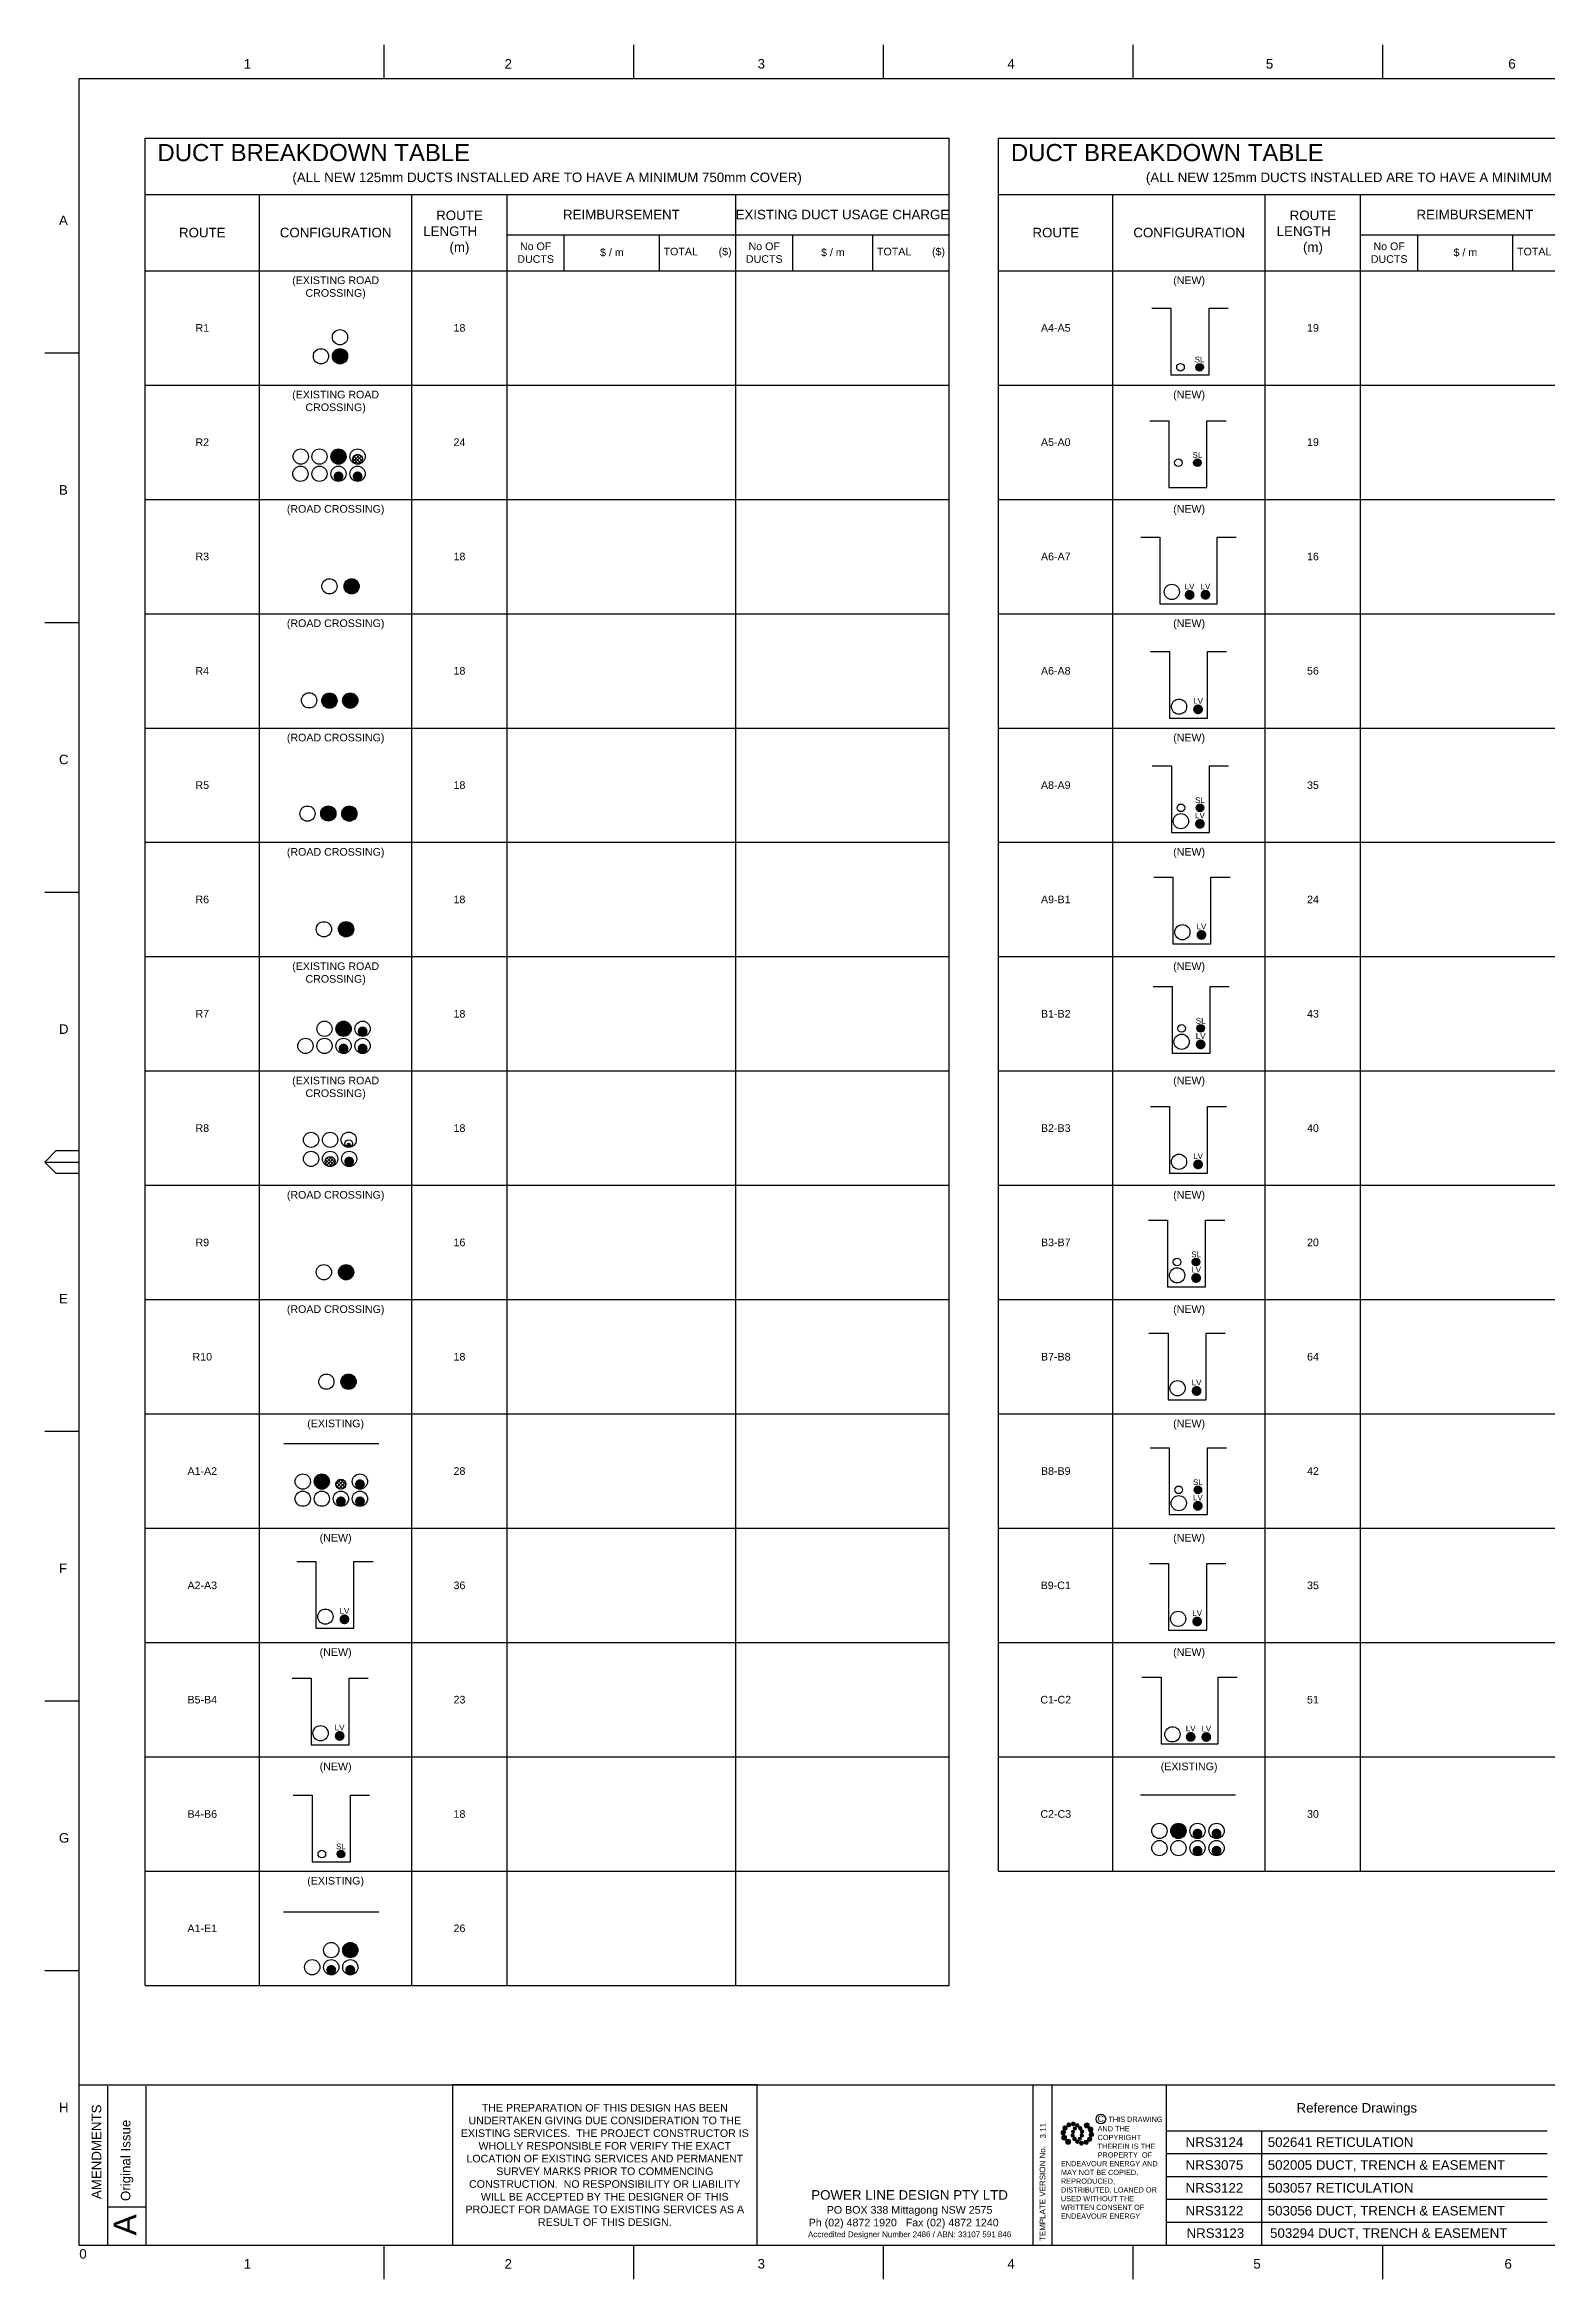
# Paper-space layout 'DUCTBDOWN' of a CAD drawing. Header units: metres, sheet in millimetres. Extents: x -9 to 824, y -10 to 576.
# Drawn here: x -9 to 385, y -10 to 576 of the extents above; entities that cross this region are included whole.
import ezdxf
from ezdxf.enums import TextEntityAlignment as Align

# ---------------------------------------------------------------- set-up
doc = ezdxf.new("R2010")
doc.units = ezdxf.units.M
doc.layers.get('0').update_dxf_attribs({"color": 6})
doc.layers.add('_User Miscellaneous1', color=30, linetype='Continuous', lineweight=13)
doc.layers.add('Notes', color=7, linetype='Continuous')
doc.styles.add('ARIAL', font='arial.ttf', dxfattribs={"height": 2})
doc.styles.get("Standard").update_dxf_attribs({"font": 'arial.ttf'})
doc.linetypes.add('IE Trench HV', pattern='A,4,-0.4,["/",Standard,S=2,R=0,X=0.25,Y=-1],-1.6', length=6)

# ---------------------------------------------------------------- blocks, each defined once
blk = doc.blocks.new('EE_LOGO_SMALL')
at = {"layer": 'Notes'}
h = blk.add_hatch(color=256, dxfattribs=at)
edge = h.paths.add_edge_path()
edge.add_spline(control_points=[(-8.4, 2), (-9.2, 2), (-9.8, 1.4), (-9.8, 0.7), (-9.9, -0.1), (-9.3, -0.7), (-8.6, -0.8), (-7.8, -0.8), (-7.2, -0.2), (-7.1, 0.5), (-7.1, 1.3), (-7.7, 1.9), (-8.4, 2)], knot_values=[0, 0, 0, 0, 1, 1, 1, 2, 2, 2, 3, 3, 3, 4, 4, 4, 4], degree=3, periodic=0)
h = blk.add_hatch(color=256, dxfattribs=at)
edge = h.paths.add_edge_path()
edge.add_spline(control_points=[(-6.8, 4.5), (-7.4, 4.8), (-8.2, 4.6), (-8.6, 4), (-8.9, 3.4), (-8.7, 2.6), (-8.1, 2.2), (-7.5, 1.9), (-6.7, 2.1), (-6.3, 2.7), (-6, 3.3), (-6.2, 4.1), (-6.8, 4.5)], knot_values=[0, 0, 0, 0, 1, 1, 1, 2, 2, 2, 3, 3, 3, 4, 4, 4, 4], degree=3, periodic=0)
h = blk.add_hatch(color=256, dxfattribs=at)
edge = h.paths.add_edge_path()
edge.add_spline(control_points=[(-4.2, 5.9), (-4.6, 6.5), (-5.3, 6.6), (-5.9, 6.3), (-6.4, 5.9), (-6.6, 5.1), (-6.2, 4.6), (-5.9, 4), (-5.1, 3.8), (-4.6, 4.2), (-4, 4.6), (-3.8, 5.3), (-4.2, 5.9)], knot_values=[0, 0, 0, 0, 1, 1, 1, 2, 2, 2, 3, 3, 3, 4, 4, 4, 4], degree=3, periodic=0)
h = blk.add_hatch(color=256, dxfattribs=at)
edge = h.paths.add_edge_path()
edge.add_spline(control_points=[(-1.3, 5.9), (-1.4, 6.5), (-2, 7), (-2.6, 6.9), (-3.3, 6.9), (-3.7, 6.3), (-3.7, 5.6), (-3.6, 5), (-3, 4.5), (-2.4, 4.6), (-1.7, 4.7), (-1.3, 5.2), (-1.3, 5.9)], knot_values=[0, 0, 0, 0, 1, 1, 1, 2, 2, 2, 3, 3, 3, 4, 4, 4, 4], degree=3, periodic=0)
h = blk.add_hatch(color=256, dxfattribs=at)
edge = h.paths.add_edge_path()
edge.add_spline(control_points=[(-2.5, 2.1), (-3, 2.2), (-3.5, 1.9), (-3.6, 1.3), (-3.7, 0.8), (-3.4, 0.3), (-2.9, 0.2), (-2.4, 0.1), (-1.9, 0.4), (-1.8, 0.9), (-1.7, 1.5), (-2, 2), (-2.5, 2.1)], knot_values=[0, 0, 0, 0, 1, 1, 1, 2, 2, 2, 3, 3, 3, 4, 4, 4, 4], degree=3, periodic=0)
h = blk.add_hatch(color=256, dxfattribs=at)
edge = h.paths.add_edge_path()
edge.add_spline(control_points=[(1, 4.9), (1, 4.3), (0.5, 3.8), (-0.1, 3.8), (-0.7, 3.8), (-1.2, 4.3), (-1.2, 4.9), (-1.2, 5.5), (-0.7, 6), (-0.1, 6), (0.5, 6), (1, 5.5), (1, 4.9)], knot_values=[0, 0, 0, 0, 1, 1, 1, 2, 2, 2, 3, 3, 3, 4, 4, 4, 4], degree=3, periodic=0)
edge = h.paths.add_edge_path()
edge.add_spline(control_points=[(-1.4, 4), (-1.9, 4.1), (-2.4, 3.8), (-2.5, 3.3), (-2.6, 2.7), (-2.3, 2.2), (-1.8, 2.1), (-1.3, 2), (-0.7, 2.3), (-0.6, 2.9), (-0.5, 3.4), (-0.9, 3.9), (-1.4, 4)], knot_values=[0, 0, 0, 0, 1, 1, 1, 2, 2, 2, 3, 3, 3, 4, 4, 4, 4], degree=3, periodic=0)
h = blk.add_hatch(color=256, dxfattribs=at)
edge = h.paths.add_edge_path()
edge.add_spline(control_points=[(2.3, 2.4), (2.8, 2.8), (2.8, 3.4), (2.4, 3.9), (2, 4.3), (1.4, 4.3), (0.9, 3.9), (0.5, 3.6), (0.5, 2.9), (0.9, 2.5), (1.2, 2), (1.9, 2), (2.3, 2.4)], knot_values=[0, 0, 0, 0, 1, 1, 1, 2, 2, 2, 3, 3, 3, 4, 4, 4, 4], degree=3, periodic=0)
edge = h.paths.add_edge_path()
edge.add_spline(control_points=[(1, 4.9), (1, 4.3), (0.5, 3.8), (-0.1, 3.8), (-0.7, 3.8), (-1.2, 4.3), (-1.2, 4.9), (-1.2, 5.5), (-0.7, 6), (-0.1, 6), (0.5, 6), (1, 5.5), (1, 4.9)], knot_values=[0, 0, 0, 0, 1, 1, 1, 2, 2, 2, 3, 3, 3, 4, 4, 4, 4], degree=3, periodic=0)
h = blk.add_hatch(color=256, dxfattribs=at)
edge = h.paths.add_edge_path()
edge.add_spline(control_points=[(1, 4.9), (1, 4.3), (0.5, 3.8), (-0.1, 3.8), (-0.7, 3.8), (-1.2, 4.3), (-1.2, 4.9), (-1.2, 5.5), (-0.7, 6), (-0.1, 6), (0.5, 6), (1, 5.5), (1, 4.9)], knot_values=[0, 0, 0, 0, 1, 1, 1, 2, 2, 2, 3, 3, 3, 4, 4, 4, 4], degree=3, periodic=0)
edge = h.paths.add_edge_path(flags=16)
edge.add_spline(control_points=[(1, 4.9), (1, 4.3), (0.5, 3.8), (-0.1, 3.8), (-0.7, 3.8), (-1.2, 4.3), (-1.2, 4.9), (-1.2, 5.5), (-0.7, 6), (-0.1, 6), (0.5, 6), (1, 5.5), (1, 4.9)], knot_values=[0, 0, 0, 0, 1, 1, 1, 2, 2, 2, 3, 3, 3, 4, 4, 4, 4], degree=3, periodic=0)
h = blk.add_hatch(color=256, dxfattribs=at)
edge = h.paths.add_edge_path()
edge.add_spline(control_points=[(3, 0.2), (3.5, 0.3), (3.8, 0.9), (3.7, 1.4), (3.6, 1.9), (3, 2.3), (2.5, 2.1), (1.9, 2), (1.6, 1.4), (1.8, 0.9), (1.9, 0.4), (2.5, 0.1), (3, 0.2)], knot_values=[0, 0, 0, 0, 1, 1, 1, 2, 2, 2, 3, 3, 3, 4, 4, 4, 4], degree=3, periodic=0)
h = blk.add_hatch(color=256, dxfattribs=at)
edge = h.paths.add_edge_path()
edge.add_spline(control_points=[(7, 4.9), (7, 4), (6.3, 3.4), (5.5, 3.4), (4.6, 3.4), (4, 4), (4, 4.9), (4, 5.7), (4.6, 6.4), (5.5, 6.4), (6.3, 6.4), (7, 5.7), (7, 4.9)], knot_values=[0, 0, 0, 0, 1, 1, 1, 2, 2, 2, 3, 3, 3, 4, 4, 4, 4], degree=3, periodic=0)
h = blk.add_hatch(color=256, dxfattribs=at)
edge = h.paths.add_edge_path()
edge.add_spline(control_points=[(8.4, 1.1), (9.1, 1.5), (9.4, 2.3), (9.1, 3), (8.8, 3.7), (7.9, 4.1), (7.2, 3.8), (6.5, 3.4), (6.2, 2.6), (6.5, 1.9), (6.8, 1.2), (7.7, 0.8), (8.4, 1.1)], knot_values=[0, 0, 0, 0, 1, 1, 1, 2, 2, 2, 3, 3, 3, 4, 4, 4, 4], degree=3, periodic=0)
h = blk.add_hatch(color=256, dxfattribs=at)
edge = h.paths.add_edge_path()
edge.add_spline(control_points=[(8.3, -1.9), (9, -1.9), (9.7, -1.4), (9.7, -0.6), (9.7, 0.1), (9.2, 0.8), (8.4, 0.8), (7.7, 0.8), (7, 0.3), (7, -0.5), (6.9, -1.2), (7.5, -1.9), (8.3, -1.9)], knot_values=[0, 0, 0, 0, 1, 1, 1, 2, 2, 2, 3, 3, 3, 4, 4, 4, 4], degree=3, periodic=0)
h = blk.add_hatch(color=256, dxfattribs=at)
edge = h.paths.add_edge_path()
edge.add_spline(control_points=[(-8.5, -1.1), (-9.2, -1.4), (-9.6, -2.3), (-9.3, -3), (-8.9, -3.7), (-8.1, -4), (-7.4, -3.7), (-6.7, -3.4), (-6.3, -2.5), (-6.6, -1.8), (-7, -1.1), (-7.8, -0.8), (-8.5, -1.1)], knot_values=[0, 0, 0, 0, 1, 1, 1, 2, 2, 2, 3, 3, 3, 4, 4, 4, 4], degree=3, periodic=0)
h = blk.add_hatch(color=256, dxfattribs=at)
edge = h.paths.add_edge_path()
edge.add_spline(control_points=[(-7.1, -4.8), (-7.1, -4), (-6.5, -3.3), (-5.6, -3.3), (-4.8, -3.3), (-4.1, -4), (-4.1, -4.8), (-4.1, -5.7), (-4.8, -6.3), (-5.6, -6.3), (-6.5, -6.3), (-7.1, -5.7), (-7.1, -4.8)], knot_values=[0, 0, 0, 0, 1, 1, 1, 2, 2, 2, 3, 3, 3, 4, 4, 4, 4], degree=3, periodic=0)
h = blk.add_hatch(color=256, dxfattribs=at)
edge = h.paths.add_edge_path()
edge.add_spline(control_points=[(-3.1, -0.2), (-3.7, -0.3), (-4, -0.8), (-3.8, -1.4), (-3.7, -1.9), (-3.2, -2.2), (-2.6, -2.1), (-2.1, -1.9), (-1.8, -1.4), (-1.9, -0.9), (-2.1, -0.3), (-2.6, 0), (-3.1, -0.2)], knot_values=[0, 0, 0, 0, 1, 1, 1, 2, 2, 2, 3, 3, 3, 4, 4, 4, 4], degree=3, periodic=0)
h = blk.add_hatch(color=256, dxfattribs=at)
edge = h.paths.add_edge_path()
edge.add_spline(control_points=[(-2.5, -2.3), (-2.9, -2.7), (-3, -3.4), (-2.6, -3.8), (-2.2, -4.2), (-1.5, -4.3), (-1.1, -3.9), (-0.7, -3.5), (-0.6, -2.8), (-1, -2.4), (-1.4, -2), (-2, -1.9), (-2.5, -2.3)], knot_values=[0, 0, 0, 0, 1, 1, 1, 2, 2, 2, 3, 3, 3, 4, 4, 4, 4], degree=3, periodic=0)
h = blk.add_hatch(color=256, dxfattribs=at)
edge = h.paths.add_edge_path()
edge.add_spline(control_points=[(-1.2, -4.8), (-1.2, -4.2), (-0.7, -3.7), (-0.1, -3.7), (0.5, -3.7), (1, -4.2), (1, -4.8), (1, -5.4), (0.5, -5.9), (-0.1, -5.9), (-0.7, -5.9), (-1.2, -5.4), (-1.2, -4.8)], knot_values=[0, 0, 0, 0, 1, 1, 1, 2, 2, 2, 3, 3, 3, 4, 4, 4, 4], degree=3, periodic=0)
h = blk.add_hatch(color=256, dxfattribs=at)
edge = h.paths.add_edge_path()
edge.add_spline(control_points=[(1.2, -3.9), (1.7, -4.1), (2.2, -3.7), (2.3, -3.2), (2.5, -2.7), (2.1, -2.2), (1.6, -2.1), (1.1, -2), (0.6, -2.3), (0.5, -2.8), (0.4, -3.3), (0.7, -3.8), (1.2, -3.9)], knot_values=[0, 0, 0, 0, 1, 1, 1, 2, 2, 2, 3, 3, 3, 4, 4, 4, 4], degree=3, periodic=0)
h = blk.add_hatch(color=256, dxfattribs=at)
edge = h.paths.add_edge_path()
edge.add_spline(control_points=[(1.2, -5.8), (1.3, -6.5), (1.8, -6.9), (2.5, -6.9), (3.1, -6.8), (3.6, -6.2), (3.5, -5.6), (3.4, -5), (2.9, -4.5), (2.2, -4.6), (1.6, -4.6), (1.1, -5.2), (1.2, -5.8)], knot_values=[0, 0, 0, 0, 1, 1, 1, 2, 2, 2, 3, 3, 3, 4, 4, 4, 4], degree=3, periodic=0)
h = blk.add_hatch(color=256, dxfattribs=at)
edge = h.paths.add_edge_path()
edge.add_spline(control_points=[(2.4, -2), (2.9, -2.1), (3.4, -1.8), (3.5, -1.3), (3.6, -0.8), (3.3, -0.3), (2.8, -0.2), (2.2, -0.1), (1.7, -0.4), (1.6, -0.9), (1.5, -1.4), (1.8, -1.9), (2.4, -2)], knot_values=[0, 0, 0, 0, 1, 1, 1, 2, 2, 2, 3, 3, 3, 4, 4, 4, 4], degree=3, periodic=0)
h = blk.add_hatch(color=256, dxfattribs=at)
edge = h.paths.add_edge_path()
edge.add_spline(control_points=[(4, -5.8), (4.4, -6.4), (5.2, -6.6), (5.7, -6.2), (6.3, -5.8), (6.5, -5.1), (6.1, -4.5), (5.7, -4), (5, -3.8), (4.4, -4.2), (3.8, -4.5), (3.7, -5.3), (4, -5.8)], knot_values=[0, 0, 0, 0, 1, 1, 1, 2, 2, 2, 3, 3, 3, 4, 4, 4, 4], degree=3, periodic=0)
h = blk.add_hatch(color=256, dxfattribs=at)
edge = h.paths.add_edge_path()
edge.add_spline(control_points=[(6.7, -4.4), (7.3, -4.8), (8.1, -4.6), (8.4, -4), (8.8, -3.3), (8.6, -2.6), (8, -2.2), (7.3, -1.8), (6.6, -2.1), (6.2, -2.7), (5.8, -3.3), (6, -4.1), (6.7, -4.4)], knot_values=[0, 0, 0, 0, 1, 1, 1, 2, 2, 2, 3, 3, 3, 4, 4, 4, 4], degree=3, periodic=0)
at = {"layer": 'Notes', "lineweight": 0}
for points in [[(1.8, 2.1), (1.8, 2.1)], [(-2, -2.1), (-2, -2.1)]]:
    blk.add_lwpolyline(points, dxfattribs=at)
for points in [[(-8.4, 2), (-9.2, 2), (-9.8, 1.4), (-9.8, 0.7), (-9.9, -0.1), (-9.3, -0.7), (-8.6, -0.8), (-7.8, -0.8), (-7.2, -0.2), (-7.1, 0.5), (-7.1, 1.3), (-7.7, 1.9), (-8.4, 2)], [(-6.8, 4.5), (-7.4, 4.8), (-8.2, 4.6), (-8.6, 4), (-8.9, 3.4), (-8.7, 2.6), (-8.1, 2.2), (-7.5, 1.9), (-6.7, 2.1), (-6.3, 2.7), (-6, 3.3), (-6.2, 4.1), (-6.8, 4.5)], [(-4.2, 5.9), (-4.6, 6.5), (-5.3, 6.6), (-5.9, 6.3), (-6.4, 5.9), (-6.6, 5.1), (-6.2, 4.6), (-5.9, 4), (-5.1, 3.8), (-4.6, 4.2), (-4, 4.6), (-3.8, 5.3), (-4.2, 5.9)], [(-1.3, 5.9), (-1.4, 6.5), (-2, 7), (-2.6, 6.9), (-3.3, 6.9), (-3.7, 6.3), (-3.7, 5.6), (-3.6, 5), (-3, 4.5), (-2.4, 4.6), (-1.7, 4.7), (-1.3, 5.2), (-1.3, 5.9)], [(-2.5, 2.1), (-3, 2.2), (-3.5, 1.9), (-3.6, 1.3), (-3.7, 0.8), (-3.4, 0.3), (-2.9, 0.2), (-2.4, 0.1), (-1.9, 0.4), (-1.8, 0.9), (-1.7, 1.5), (-2, 2), (-2.5, 2.1)], [(-1.4, 4), (-1.9, 4.1), (-2.4, 3.8), (-2.5, 3.3), (-2.6, 2.7), (-2.3, 2.2), (-1.8, 2.1), (-1.3, 2), (-0.7, 2.3), (-0.6, 2.9), (-0.5, 3.4), (-0.9, 3.9), (-1.4, 4)], [(1, 4.9), (1, 4.3), (0.5, 3.8), (-0.1, 3.8), (-0.7, 3.8), (-1.2, 4.3), (-1.2, 4.9), (-1.2, 5.5), (-0.7, 6), (-0.1, 6), (0.5, 6), (1, 5.5), (1, 4.9)], [(1, 4.9), (1, 4.3), (0.5, 3.8), (-0.1, 3.8), (-0.7, 3.8), (-1.2, 4.3), (-1.2, 4.9), (-1.2, 5.5), (-0.7, 6), (-0.1, 6), (0.5, 6), (1, 5.5), (1, 4.9)], [(2.3, 2.4), (2.8, 2.8), (2.8, 3.4), (2.4, 3.9), (2, 4.3), (1.4, 4.3), (0.9, 3.9), (0.5, 3.6), (0.5, 2.9), (0.9, 2.5), (1.2, 2), (1.9, 2), (2.3, 2.4)], [(3, 0.2), (3.5, 0.3), (3.8, 0.9), (3.7, 1.4), (3.6, 1.9), (3, 2.3), (2.5, 2.1), (1.9, 2), (1.6, 1.4), (1.8, 0.9), (1.9, 0.4), (2.5, 0.1), (3, 0.2)], [(7, 4.9), (7, 4), (6.3, 3.4), (5.5, 3.4), (4.6, 3.4), (4, 4), (4, 4.9), (4, 5.7), (4.6, 6.4), (5.5, 6.4), (6.3, 6.4), (7, 5.7), (7, 4.9)], [(8.4, 1.1), (9.1, 1.5), (9.4, 2.3), (9.1, 3), (8.8, 3.7), (7.9, 4.1), (7.2, 3.8), (6.5, 3.4), (6.2, 2.6), (6.5, 1.9), (6.8, 1.2), (7.7, 0.8), (8.4, 1.1)], [(8.3, -1.9), (9, -1.9), (9.7, -1.4), (9.7, -0.6), (9.7, 0.1), (9.2, 0.8), (8.4, 0.8), (7.7, 0.8), (7, 0.3), (7, -0.5), (6.9, -1.2), (7.5, -1.9), (8.3, -1.9)], [(-8.5, -1.1), (-9.2, -1.4), (-9.6, -2.3), (-9.3, -3), (-8.9, -3.7), (-8.1, -4), (-7.4, -3.7), (-6.7, -3.4), (-6.3, -2.5), (-6.6, -1.8), (-7, -1.1), (-7.8, -0.8), (-8.5, -1.1)], [(-7.1, -4.8), (-7.1, -4), (-6.5, -3.3), (-5.6, -3.3), (-4.8, -3.3), (-4.1, -4), (-4.1, -4.8), (-4.1, -5.7), (-4.8, -6.3), (-5.6, -6.3), (-6.5, -6.3), (-7.1, -5.7), (-7.1, -4.8)], [(-3.1, -0.2), (-3.7, -0.3), (-4, -0.8), (-3.8, -1.4), (-3.7, -1.9), (-3.2, -2.2), (-2.6, -2.1), (-2.1, -1.9), (-1.8, -1.4), (-1.9, -0.9), (-2.1, -0.3), (-2.6, 0), (-3.1, -0.2)], [(-2.5, -2.3), (-2.9, -2.7), (-3, -3.4), (-2.6, -3.8), (-2.2, -4.2), (-1.5, -4.3), (-1.1, -3.9), (-0.7, -3.5), (-0.6, -2.8), (-1, -2.4), (-1.4, -2), (-2, -1.9), (-2.5, -2.3)], [(-1.2, -4.8), (-1.2, -4.2), (-0.7, -3.7), (-0.1, -3.7), (0.5, -3.7), (1, -4.2), (1, -4.8), (1, -5.4), (0.5, -5.9), (-0.1, -5.9), (-0.7, -5.9), (-1.2, -5.4), (-1.2, -4.8)], [(1.2, -3.9), (1.7, -4.1), (2.2, -3.7), (2.3, -3.2), (2.5, -2.7), (2.1, -2.2), (1.6, -2.1), (1.1, -2), (0.6, -2.3), (0.5, -2.8), (0.4, -3.3), (0.7, -3.8), (1.2, -3.9)], [(1.2, -5.8), (1.3, -6.5), (1.8, -6.9), (2.5, -6.9), (3.1, -6.8), (3.6, -6.2), (3.5, -5.6), (3.4, -5), (2.9, -4.5), (2.2, -4.6), (1.6, -4.6), (1.1, -5.2), (1.2, -5.8)], [(2.4, -2), (2.9, -2.1), (3.4, -1.8), (3.5, -1.3), (3.6, -0.8), (3.3, -0.3), (2.8, -0.2), (2.2, -0.1), (1.7, -0.4), (1.6, -0.9), (1.5, -1.4), (1.8, -1.9), (2.4, -2)], [(4, -5.8), (4.4, -6.4), (5.2, -6.6), (5.7, -6.2), (6.3, -5.8), (6.5, -5.1), (6.1, -4.5), (5.7, -4), (5, -3.8), (4.4, -4.2), (3.8, -4.5), (3.7, -5.3), (4, -5.8)], [(6.7, -4.4), (7.3, -4.8), (8.1, -4.6), (8.4, -4), (8.8, -3.3), (8.6, -2.6), (8, -2.2), (7.3, -1.8), (6.6, -2.1), (6.2, -2.7), (5.8, -3.3), (6, -4.1), (6.7, -4.4)]]:
    blk.add_open_spline(points, degree=3, knots=[0, 0, 0, 0, 1, 1, 1, 2, 2, 2, 3, 3, 3, 4, 4, 4, 4], dxfattribs=at)
blk = doc.blocks.new('EE_COPYRIGHT_A1')
at = {"layer": 'Notes'}
blk.add_circle((9.53, -0.82), 1.15, dxfattribs=at)
at = {"xscale": 0.4, "yscale": 0.4, "zscale": 0.4}
blk.add_blockref('EE_LOGO_SMALL', (3.96, -4.29), dxfattribs=at)
at = {"layer": 'Notes', "insert": (0, 0), "char_height": 1.25, "width": 24.1208, "attachment_point": 1, "style": 'ARIAL'}
blk.add_mtext('\\pt8.75;               ^I{\\H1.2x;C } THIS DRAWING\\P\\pi-8.75,l8.75,t8.75,20;       ^IAND THE ^I\\P\\pi0,t8.75;COPYRIGHT\\P\\pi-8.75,t1.25,8.75;^I^ITHEREIN IS THE PROPERTY  OF \\P\\pi0,l0,t1.25;ENDEAVOUR ENERGY AND MAY NOT BE COPIED, REPRODUCED, DISTRIBUTED, LOANED OR USED WITHOUT THE WRITTEN CONSENT OF ENDEAVOUR ENERGY', dxfattribs=at)
blk = doc.blocks.new('A1_FRAME_TITLE')
at = {"layer": 'Notes'}
for p, q in [((89.14, 574.39), (89.14, 583.39)), ((154.65, 574.39), (154.65, 583.39)), ((220.16, 574.39), (220.16, 583.39)), ((285.67, 574.39), (285.67, 583.39)), ((351.17, 574.39), (351.17, 583.39)), ((9, 574.39), (9, 5.97)), ((9, 502.43), (0, 502.43)), ((8.99, 431.68), (0, 431.68)), ((8.99, 360.93), (0, 360.93)), ((0, 290.18), (3, 293.18)), ((0, 290.18), (9, 290.18)), ((3, 287.18), (0, 290.18)), ((3, 293.18), (8.99, 293.18)), ((8.99, 287.18), (3, 287.18)), ((9, 219.43), (0, 219.43)), ((9, 148.68), (0, 148.68)), ((9, 77.93), (0, 77.93)), ((16.59, 5.97), (16.59, 47.62)), ((26.59, 5.97), (26.59, 47.62)), ((259.37, 47.97), (259.37, 5.97)), ((264.37, 47.97), (264.37, 5.97)), ((294.37, 47.97), (294.37, 5.97)), ((294.37, 35.97), (394.37, 35.97)), ((319.37, 35.97), (319.37, 5.97)), ((294.37, 29.97), (394.37, 29.97)), ((294.37, 23.97), (394.37, 23.97)), ((294.37, 17.97), (394.37, 17.97)), ((16.59, 15.97), (26.59, 15.97)), ((294.37, 11.97), (394.37, 11.97)), ((89.14, -3.03), (89.14, 5.97)), ((154.65, -3.03), (154.65, 5.97)), ((220.16, -3.03), (220.16, 5.97)), ((285.67, -3.03), (285.67, 5.97)), ((351.17, -3.03), (351.17, 5.97))]:
    blk.add_line(p, q, dxfattribs=at)
at = {"layer": 'Notes', "flags": 128}
for points in [[(149.5, 574.39), (9, 574.39)], [(824.37, 574.39), (149.5, 574.39)], [(9, 47.97), (824.37, 47.97)], [(9, 5.97), (123.8, 5.97)], [(123.8, 5.97), (824.37, 5.97)]]:
    blk.add_lwpolyline(points, dxfattribs=at)
at = {"layer": 'Notes', "xscale": 1.1, "yscale": 1.1, "zscale": 1.1}
blk.add_blockref('EE_COPYRIGHT_A1', (266.71, 39.92), dxfattribs=at)
at = {"layer": 'Notes', "style": 'ARIAL'}
for s, p in [('1', (52.24, 577.12)), ('2', (120.7, 577.12)), ('3', (187.09, 577.12)), ('4', (252.67, 577.12)), ('5', (320.5, 577.12)), ('6', (384.13, 577.12)), ('A', (3.74, 536.06)), ('B', (3.74, 465.31)), ('C', (3.74, 394.56)), ('D', (3.74, 323.81)), ('E', (3.74, 253.06)), ('F', (3.74, 182.31)), ('G', (3.74, 111.56)), ('H', (3.74, 40.81)), ('1', (52.24, -0.22)), ('2', (120.7, -0.22)), ('3', (187.09, -0.2)), ('4', (252.67, -0.22)), ('5', (317.21, -0.22)), ('6', (383.12, -0.22))]:
    blk.add_text(s, height=2.5, dxfattribs=at).set_placement(p)
for s, height, p in [('AMENDMENTS', 2.5, (14.84, 18.02)), ('Original Issue', 2.5, (22.5, 17.5)), ('A', 6, (24.09, 8.47))]:
    blk.add_text(s, height=height, rotation=90, dxfattribs=at).set_placement(p)
blk.add_text('Reference Drawings', height=2.5, dxfattribs=at).set_placement((344.37, 41.97), align=Align.MIDDLE_CENTER)
blk.add_text('TEMPLATE VERSION No.', height=1.5, rotation=90, dxfattribs=at).set_placement((261.88, 7.02), align=Align.MIDDLE_LEFT)
at = {"layer": 'Notes', "style": 'ARIAL', "flags": 8}
blk.add_attdef('VERSION_NO', text='', height=1.5, rotation=90, dxfattribs=at).set_placement((261.75, 40.04), align=Align.MIDDLE_CENTER)
at = {"layer": 'Notes', "style": 'ARIAL'}
for tag, height, p in [('CAP_NO', 2, (496.37, 44.97)), ('IE_NUM', 2, (496.37, 38.97)), ('REF_1', 2, (321.87, 32.97)), ('GEN_WO', 2.5, (427.37, 32.97)), ('HV_SWITCH', 2, (496.37, 32.97)), ('REF_2', 2, (321.87, 26.97)), ('OH_WO', 2.5, (427.37, 26.97)), ('UBD_REF', 2, (496.37, 26.97)), ('REF_3', 2, (321.87, 20.97)), ('UG_WO', 2.5, (427.37, 20.97)), ('GIS_MAP_No', 2, (496.37, 20.97)), ('REF_4', 2, (321.87, 14.97)), ('SUB_WO', 2.5, (427.37, 14.97)), ('HV_OP_DIAG', 2, (496.37, 14.97)), ('LGA', 2, (496.37, 8.97))]:
    blk.add_attdef(tag, text='', height=height, dxfattribs=at).set_placement(p, align=Align.MIDDLE_LEFT)
for tag, height, p in [('T1', 4, (679.37, 41.13)), ('T2', 4, (679.37, 35.13)), ('REF_No_1', 2.5, (306.87, 32.97)), ('T3', 4, (679.37, 29.13)), ('REF_No_2', 2.5, (306.87, 26.97)), ('DRAWN', 2.5, (561.87, 25.97)), ('T4', 4, (679.37, 23.13)), ('NUM', 8, (791.37, 20.97)), ('REV', 8, (819.37, 20.97)), ('REF_No_3', 2.5, (306.87, 20.97)), ('DATE', 2.5, (561.87, 17.97)), ('T5', 4, (679.37, 17.13)), ('REF_No_4', 2.5, (306.87, 14.97)), ('T6', 4, (679.37, 11.13)), ('CHD', 2.5, (561.87, 9.97)), ('DESIGN', 2.5, (601.87, 9.97)), ('NS', 2.5, (789.8, 8.94)), ('SHTS', 2.5, (804.81, 8.95))]:
    blk.add_attdef(tag, text='', height=height, dxfattribs=at).set_placement(p, align=Align.MIDDLE_CENTER)
blk.add_attdef('scale', text='', height=2.5, dxfattribs=at).set_placement((560.29, 33.27), align=Align.CENTER)
blk.add_attdef('ExportID', (9.08, 2.39), '', height=2.5, dxfattribs=at)
at = {"layer": 'Notes', "style": 'ARIAL', "flags": 1}
for tag, p, height in [('ProjectType', (14.17, -26.8), 2.5), ('ProjectNumber', (23.56, -26.82), 0.1), ('DrawingNumber', (35.51, -26.8), 0.1), ('ProjectDescription', (47.56, -26.83), 0.1), ('ExportDate', (60.28, -26.79), 2.5), ('ExportUserName', (69.15, -26.8), 2.5), ('DesignerCompanyName', (81.48, -26.79), 2.5), ('ExportAreaOfInterest', (97.1, -26.81), 2.5), ('GIS_SUCCESS', (112, -26.78), 2.5), ('CAD_SUCCESS', (121.79, -26.78), 2.5), ('DEPOTCODE', (132.11, -26.88), 2.5), ('ExportCategories', (140.08, -26.8), 2.5), ('Comments', (154.38, -26.88), 2.5)]:
    blk.add_attdef(tag, p, '', height=height, dxfattribs=at)
blk = doc.blocks.new('*T393')
at = {"layer": 'Notes', "color": 0, "linetype": 'ByBlock', "lineweight": -2, "ltscale": 0.5, "transparency": 16777216}
for p, q in [((0, 484.76), (211, 484.76)), ((0, 0), (0, 484.76)), ((211, 0), (211, 484.76)), ((0, 470), (211, 470)), ((30, 0), (30, 470)), ((70, 0), (70, 470)), ((95, 0), (95, 470)), ((155, 0), (155, 470)), ((95, 459.45), (211, 459.45)), ((110, 450), (110, 459.45)), ((135, 450), (135, 459.45)), ((170, 450), (170, 459.45)), ((191, 450), (191, 459.45)), ((0, 450), (211, 450)), ((0, 420), (211, 420)), ((0, 390), (211, 390)), ((0, 360), (211, 360)), ((0, 330), (211, 330)), ((0, 300), (211, 300)), ((0, 270), (211, 270)), ((0, 240), (211, 240)), ((0, 210), (211, 210)), ((0, 180), (211, 180)), ((0, 150), (211, 150)), ((0, 120), (211, 120)), ((0, 90), (211, 90)), ((0, 60), (211, 60)), ((0, 30), (211, 30)), ((0, 0), (211, 0))]:
    blk.add_line(p, q, dxfattribs=at)
at = {"layer": 'Notes', "color": 0, "ltscale": 0.3, "transparency": 16777216}
for s, insert, char_height, width, attachment_point in [('{\\H2.25x;DUCT BREAKDOWN TABLE\\H0.24692x;                                                                                                                                   \\H2.25x;                                                                     (\\C7;ALL NEW 125mm DUCTS INSTALLED ARE TO HAVE A MINIMUM 750mm COVER)}', (105.5, 483.26), 2, 208, 2), ('REIMBURSEMENT', (125, 464.73), 2.5, 57, 5), ('EXISTING DUCT USAGE CHARGE', (183, 464.73), 2.5, 53, 5), ('No OF DUCTS', (162.5, 454.73), 2, 12, 5), ('$ / m', (180.5, 454.73), 2, 18, 5), ('TOTAL       ($)', (201, 454.73), 2, 17, 5)]:
    blk.add_mtext(s, dxfattribs=dict(at, insert=insert, char_height=char_height, width=width, attachment_point=attachment_point))
at = {"layer": 'Notes', "color": 0, "ltscale": 0.5, "transparency": 16777216}
for s, insert, char_height, width, attachment_point in [('ROUTE LENGTH      (m)', (82.5, 460), 2.5, 22, 5), ('ROUTE', (15, 460), 2.5, 27, 5), ('CONFIGURATION', (50, 460), 2.5, 37, 5), ('No OF DUCTS', (102.5, 454.73), 2, 12, 5), ('$ / m', (122.5, 454.73), 2, 22, 5), ('TOTAL       ($)', (145, 454.73), 2, 17, 5), ('(EXISTING ROAD CROSSING)', (50, 448.5), 2, 37, 2), ('R1', (15, 435), 2, 27, 5), ('18', (82.5, 435), 2, 22, 5), ('(EXISTING ROAD CROSSING)', (50, 418.5), 2, 37, 2), ('R2', (15, 405), 2, 27, 5), ('24', (82.5, 405), 2, 22, 5), ('(ROAD CROSSING)', (50, 388.5), 2, 37, 2), ('R3', (15, 375), 2, 27, 5), ('18', (82.5, 375), 2, 22, 5), ('(ROAD CROSSING)', (50, 358.5), 2, 37, 2), ('R4', (15, 345), 2, 27, 5), ('18', (82.5, 345), 2, 22, 5), ('(ROAD CROSSING)', (50, 328.5), 2, 37, 2), ('R5', (15, 315), 2, 27, 5), ('18', (82.5, 315), 2, 22, 5), ('(ROAD CROSSING)', (50, 298.5), 2, 37, 2), ('R6', (15, 285), 2, 27, 5), ('18', (82.5, 285), 2, 22, 5), ('(EXISTING ROAD CROSSING)', (50, 268.5), 2, 37, 2), ('R7', (15, 255), 2, 27, 5), ('18', (82.5, 255), 2, 22, 5), ('(EXISTING ROAD CROSSING)', (50, 238.5), 2, 37, 2), ('R8', (15, 225), 2, 27, 5), ('18', (82.5, 225), 2, 22, 5), ('(ROAD CROSSING)', (50, 208.5), 2, 37, 2), ('R9', (15, 195), 2, 27, 5), ('16', (82.5, 195), 2, 22, 5), ('(ROAD CROSSING)', (50, 178.5), 2, 37, 2), ('R10', (15, 165), 2, 27, 5), ('18', (82.5, 165), 2, 22, 5), ('(EXISTING)', (50, 148.5), 2, 37, 2), ('A1-A2', (15, 135), 2, 27, 5), ('28', (82.5, 135), 2, 22, 5), ('(NEW)', (50, 118.5), 2, 37, 2), ('A2-A3', (15, 105), 2, 27, 5), ('36', (82.5, 105), 2, 22, 5), ('(NEW)', (50, 88.5), 2, 37, 2), ('B5-B4', (15, 75), 2, 27, 5), ('23', (82.5, 75), 2, 22, 5), ('(NEW)', (50, 58.5), 2, 37, 2), ('B4-B6', (15, 45), 2, 27, 5), ('18', (82.5, 45), 2, 22, 5), ('(EXISTING)', (50, 28.5), 2, 37, 2), ('A1-E1', (15, 15), 2, 27, 5), ('26', (82.5, 15), 2, 22, 5)]:
    blk.add_mtext(s, dxfattribs=dict(at, insert=insert, char_height=char_height, width=width, attachment_point=attachment_point))
blk = doc.blocks.new('*T394')
at = {"layer": 'Notes', "color": 0, "linetype": 'ByBlock', "lineweight": -2, "ltscale": 0.5, "transparency": 16777216}
for p, q in [((0, 454.76), (211, 454.76)), ((0, 0), (0, 454.76)), ((211, 0), (211, 454.76)), ((0, 440), (211, 440)), ((30, 0), (30, 440)), ((70, 0), (70, 440)), ((95, 0), (95, 440)), ((155, 0), (155, 440)), ((95, 429.45), (211, 429.45)), ((110, 420), (110, 429.45)), ((135, 420), (135, 429.45)), ((170, 420), (170, 429.45)), ((191, 420), (191, 429.45)), ((0, 420), (211, 420)), ((0, 390), (211, 390)), ((0, 360), (211, 360)), ((0, 330), (211, 330)), ((0, 300), (211, 300)), ((0, 270), (211, 270)), ((0, 240), (211, 240)), ((0, 210), (211, 210)), ((0, 180), (211, 180)), ((0, 150), (211, 150)), ((0, 120), (211, 120)), ((0, 90), (211, 90)), ((0, 60), (211, 60)), ((0, 30), (211, 30)), ((0, 0), (211, 0))]:
    blk.add_line(p, q, dxfattribs=at)
at = {"layer": 'Notes', "color": 0, "ltscale": 0.3, "transparency": 16777216}
for s, insert, char_height, width, attachment_point in [('{\\H2.25x;DUCT BREAKDOWN TABLE\\H0.24692x;                                                                                                                                   \\H2.25x;                                                                     (\\C7;ALL NEW 125mm DUCTS INSTALLED ARE TO HAVE A MINIMUM 750mm COVER)}', (105.5, 453.26), 2, 208, 2), ('ROUTE LENGTH      (m)', (82.5, 430), 2.5, 22, 5), ('REIMBURSEMENT', (125, 434.73), 2.5, 57, 5), ('EXISTING DUCT USAGE CHARGE', (183, 434.73), 2.5, 53, 5), ('ROUTE', (15, 430), 2.5, 27, 5), ('CONFIGURATION', (50, 430), 2.5, 37, 5), ('No OF DUCTS', (102.5, 424.73), 2, 12, 5), ('$ / m', (122.5, 424.73), 2, 22, 5), ('TOTAL       ($)', (145, 424.73), 2, 17, 5), ('No OF DUCTS', (162.5, 424.73), 2, 12, 5), ('$ / m', (180.5, 424.73), 2, 18, 5), ('TOTAL       ($)', (201, 424.73), 2, 17, 5), ('(NEW)', (50, 418.5), 2, 37, 2), ('A4-A5', (15, 405), 2, 27, 5), ('19', (82.5, 405), 2, 22, 5)]:
    blk.add_mtext(s, dxfattribs=dict(at, insert=insert, char_height=char_height, width=width, attachment_point=attachment_point))
at = {"layer": 'Notes', "color": 0, "ltscale": 0.5, "transparency": 16777216, "char_height": 2}
for s, insert, width, attachment_point in [('(NEW)', (50, 388.5), 37, 2), ('A5-A0', (15, 375), 27, 5), ('19', (82.5, 375), 22, 5), ('(NEW)', (50, 358.5), 37, 2), ('A6-A7', (15, 345), 27, 5), ('16', (82.5, 345), 22, 5), ('(NEW)', (50, 328.5), 37, 2), ('A6-A8', (15, 315), 27, 5), ('56', (82.5, 315), 22, 5), ('(NEW)', (50, 298.5), 37, 2), ('A8-A9', (15, 285), 27, 5), ('35', (82.5, 285), 22, 5), ('(NEW)', (50, 268.5), 37, 2), ('A9-B1', (15, 255), 27, 5), ('24', (82.5, 255), 22, 5), ('(NEW)', (50, 238.5), 37, 2), ('B1-B2', (15, 225), 27, 5), ('43', (82.5, 225), 22, 5), ('(NEW)', (50, 208.5), 37, 2), ('B2-B3', (15, 195), 27, 5), ('40', (82.5, 195), 22, 5), ('(NEW)', (50, 178.5), 37, 2), ('B3-B7', (15, 165), 27, 5), ('20', (82.5, 165), 22, 5), ('(NEW)', (50, 148.5), 37, 2), ('B7-B8', (15, 135), 27, 5), ('64', (82.5, 135), 22, 5), ('(NEW)', (50, 118.5), 37, 2), ('B8-B9', (15, 105), 27, 5), ('42', (82.5, 105), 22, 5), ('(NEW)', (50, 88.5), 37, 2), ('B9-C1', (15, 75), 27, 5), ('35', (82.5, 75), 22, 5), ('(NEW)', (50, 58.5), 37, 2), ('C1-C2', (15, 45), 27, 5), ('51', (82.5, 45), 22, 5), ('(EXISTING)', (50, 28.5), 37, 2), ('C2-C3', (15, 15), 27, 5), ('30', (82.5, 15), 22, 5)]:
    blk.add_mtext(s, dxfattribs=dict(at, insert=insert, width=width, attachment_point=attachment_point))
blk = doc.blocks.new('*U386')
blk.add_circle((0, 2), 2)
blk = doc.blocks.new('*U432')
h = blk.add_hatch(color=5)
h.dxf.hatch_style = 1
h.paths.add_polyline_path([(2, 2, 1), (-2, 2, 1)])
blk.add_circle((0, 2), 2)
blk = doc.blocks.new('*U390')
at = {"transparency": 33554559}
h = blk.add_hatch(dxfattribs=at)
h.set_pattern_fill('ANSI37', color=256, scale=0.2)
h.paths.add_polyline_path([(1.3, 1.3, 1), (-1.3, 1.3, 1)])
for centre, radius in [((0, 2), 2), ((0, 1.3), 1.3)]:
    blk.add_circle(centre, radius)
blk = doc.blocks.new('*U387')
h = blk.add_hatch(color=1)
h.dxf.hatch_style = 1
h.paths.add_polyline_path([(1.3, 1.3, 1), (-1.3, 1.3, 1)])
blk.add_circle((0, 2), 2)
blk = doc.blocks.new('*U775')
h = blk.add_hatch(color=5)
h.dxf.hatch_style = 1
h.paths.add_polyline_path([(1.3, 1.3, 1), (-1.3, 1.3, 1)])
blk.add_circle((0, 2), 2)
blk = doc.blocks.new('*U384')
h = blk.add_hatch(color=4)
h.dxf.hatch_style = 1
h.paths.add_polyline_path([(0.6, 0.6, 1), (-0.6, 0.6, 1)])
blk.add_circle((0, 1), 1)
blk = doc.blocks.new('*U804')
blk.add_line((-12.5, 17.5), (12.5, 17.5))
blk = doc.blocks.new('*U383')
at = {"transparency": 33554559}
h = blk.add_hatch(dxfattribs=at)
h.set_pattern_fill('ANSI37', color=256, scale=0.2)
h.paths.add_polyline_path([(1.3, 1.3, 1), (-1.3, 1.3, 1)])
blk.add_circle((0, 1.3), 1.3)
blk = doc.blocks.new('*U803')
at = {"flags": 128}
blk.add_lwpolyline([(-10, 17.5), (-5, 17.5), (-5, 0), (5, 0), (5, 17.5), (10, 17.5)], dxfattribs=at)
blk = doc.blocks.new('*U381')
h = blk.add_hatch(color=5)
h.dxf.hatch_style = 1
h.paths.add_polyline_path([(1.3, 1.3, 1), (-1.3, 1.3, 1)])
at = {"color": 1, "insert": (0, 3.5), "char_height": 1.5, "width": 1.4, "attachment_point": 5}
blk.add_mtext('{\\C5;LV}', dxfattribs=at)
blk = doc.blocks.new('*U385')
h = blk.add_hatch(color=4)
h.dxf.hatch_style = 1
h.paths.add_polyline_path([(1, 1, 1), (-1, 1, 1)])
blk.add_circle((0, 1), 1)
at = {"color": 4, "insert": (0, 3), "char_height": 1.5, "width": 1.4, "attachment_point": 5}
blk.add_mtext('SL', dxfattribs=at)
blk = doc.blocks.new('*U380')
blk.add_circle((0, 1), 1)
blk = doc.blocks.new('*U966')
at = {"flags": 128}
blk.add_lwpolyline([(-12.5, 17.5), (-7.5, 17.5), (-7.5, 0), (7.5, 0), (7.5, 17.5), (12.5, 17.5)], dxfattribs=at)

psp = doc.layouts.new('DUCTBDOWN')

# ---------------------------------------------------------------- linework, layer by layer
at = {"layer": '_User Miscellaneous1', "ltscale": 0.5, "flags": 128}
psp.add_lwpolyline([(178, 41), (250.37, 41)], dxfattribs=at)
at = {"layer": 'Notes'}
psp.add_lwpolyline([(98, -1), (178, -1), (178, 41), (98, 41)], close=True, dxfattribs=at)

# ---------------------------------------------------------------- block references
ref = psp.add_blockref('A1_FRAME_TITLE', (-9, -6.97))
ref.add_attrib('REF_No_1', 'NRS3124', dxfattribs={"layer": 'Notes', "color": 7, "height": 2.5, "style": 'ARIAL'}).set_placement((298, 26), align=Align.MIDDLE_CENTER)
ref.add_attrib('REF_1', '502641 RETICULATION', dxfattribs={"layer": 'Notes', "color": 7, "height": 2.5, "style": 'ARIAL'}).set_placement((312, 26), align=Align.MIDDLE_LEFT)
ref.add_attrib('REF_No_2', 'NRS3075', dxfattribs={"layer": 'Notes', "color": 7, "height": 2.5, "style": 'ARIAL'}).set_placement((298, 20), align=Align.MIDDLE_CENTER)
ref.add_attrib('REF_2', '502005 DUCT, TRENCH & EASEMENT', dxfattribs={"layer": 'Notes', "color": 7, "height": 2.5, "style": 'ARIAL'}).set_placement((312, 20), align=Align.MIDDLE_LEFT)
ref.add_attrib('REF_No_3', 'NRS3122', dxfattribs={"layer": 'Notes', "color": 7, "height": 2.5, "style": 'ARIAL'}).set_placement((298, 14), align=Align.MIDDLE_CENTER)
ref.add_attrib('REF_3', '503057 RETICULATION', dxfattribs={"layer": 'Notes', "color": 7, "height": 2.5, "style": 'ARIAL'}).set_placement((312, 14), align=Align.MIDDLE_LEFT)
ref.add_attrib('REF_No_4', 'NRS3122', dxfattribs={"layer": 'Notes', "color": 7, "height": 2.5, "style": 'ARIAL'}).set_placement((298, 8), align=Align.MIDDLE_CENTER)
ref.add_attrib('REF_4', '503056 DUCT, TRENCH & EASEMENT', dxfattribs={"layer": 'Notes', "color": 7, "height": 2.5, "style": 'ARIAL'}).set_placement((312, 8), align=Align.MIDDLE_LEFT)
ref.add_attrib('ExportID', '0', (0.08, -4.58), dxfattribs={"layer": 'Notes', "height": 2.5, "style": 'ARIAL'})
ref.add_attrib('VERSION_NO', '3.11', dxfattribs={"layer": 'Notes', "color": 7, "height": 1.5, "rotation": 90, "style": 'ARIAL'}).set_placement((253, 29), align=Align.MIDDLE_CENTER)
for name, p in [('*T393', (17.36, 67.1)), ('*T394', (241.36, 97.1))]:
    psp.add_blockref(name, p)
for name, p in [('*U803', (291.6, 489.78)), ('*U803', (291.05, 460.22)), ('*U966', (291.21, 429.7)), ('*U803', (291.21, 399.7)), ('*U803', (291.7, 369.65)), ('*U803', (292.09, 340.5)), ('*U803', (291.89, 311.77)), ('*U803', (291.21, 280.27)), ('*U803', (290.7, 250.47)), ('*U803', (290.82, 220.83)), ('*U804', (66.24, 191.85)), ('*U803', (291.15, 190.68)), ('*U803', (67.17, 160.9)), ('*U803', (290.98, 160.33)), ('*U803', (65.91, 130.29)), ('*U966', (291.49, 130.5)), ('*U803', (66.24, 99.59)), ('*U804', (291.06, 99.66)), ('*U804', (66.21, 68.9))]:
    psp.add_blockref(name, p, dxfattribs=at)
at = {"layer": 'Notes', "color": 6, "linetype": 'IE Trench HV'}
for name, p in [('*U386', (68.51, 497.65)), ('*U386', (63.51, 492.65)), ('*U432', (68.51, 492.65)), ('*U380', (289.1, 490.78)), ('*U385', (294.1, 490.78)), ('*U386', (58.21, 466.33)), ('*U386', (63.12, 466.33)), ('*U432', (68.12, 466.33)), ('*U390', (73.12, 466.33)), ('*U385', (293.55, 465.72)), ('*U386', (58.12, 461.83)), ('*U386', (63.12, 461.83)), ('*U387', (68.12, 461.83)), ('*U387', (73.12, 461.83)), ('*U380', (288.55, 465.72)), ('*U386', (65.74, 432.28)), ('*U432', (71.56, 432.28)), ('*U386', (286.82, 430.82)), ('*U381', (291.49, 430.73)), ('*U381', (295.65, 430.77)), ('*U386', (60.39, 402.36)), ('*U432', (65.74, 402.28)), ('*U432', (71.19, 402.31)), ('*U386', (288.71, 400.7)), ('*U381', (293.71, 400.7)), ('*U386', (59.97, 372.63)), ('*U432', (65.44, 372.66)), ('*U432', (70.96, 372.63)), ('*U380', (289.2, 375.15)), ('*U385', (294.2, 375.15)), ('*U386', (289.2, 370.65)), ('*U381', (294.2, 370.65)), ('*U386', (64.28, 342.28)), ('*U432', (70.1, 342.28)), ('*U386', (289.59, 341.5)), ('*U381', (294.59, 341.5)), ('*U386', (64.44, 316.18)), ('*U432', (69.44, 316.18)), ('*U775', (74.44, 316.18)), ('*U386', (289.39, 312.77)), ('*U380', (289.39, 317.27)), ('*U381', (294.39, 312.77)), ('*U385', (294.39, 317.27)), ('*U386', (59.44, 311.68)), ('*U386', (64.44, 311.68)), ('*U387', (69.44, 311.68)), ('*U387', (74.44, 311.68)), ('*U386', (60.91, 287.03)), ('*U386', (65.91, 287.03)), ('*U386', (70.79, 287.06)), ('*U384', (70.79, 287.06)), ('*U386', (60.91, 282.03)), ('*U390', (65.91, 282.03)), ('*U775', (70.91, 282.03)), ('*U386', (288.71, 281.27)), ('*U381', (293.71, 281.27)), ('*U385', (293.2, 255.97)), ('*U386', (64.28, 252.28)), ('*U432', (70.1, 252.28)), ('*U386', (288.2, 251.47)), ('*U380', (288.2, 255.97)), ('*U381', (293.2, 251.47)), ('*U386', (64.93, 223.56)), ('*U432', (70.75, 223.56)), ('*U386', (288.32, 221.83)), ('*U381', (293.32, 221.83)), ('*U386', (58.74, 197.35)), ('*U432', (63.74, 197.35)), ('*U383', (68.74, 197.35)), ('*U775', (73.74, 197.35)), ('*U385', (293.65, 196.18)), ('*U386', (58.74, 192.85)), ('*U386', (63.74, 192.85)), ('*U387', (68.74, 192.85)), ('*U387', (73.74, 192.85)), ('*U386', (288.65, 191.68)), ('*U380', (288.65, 196.18)), ('*U381', (293.65, 191.68)), ('*U386', (64.67, 161.9)), ('*U381', (69.67, 161.9)), ('*U386', (288.48, 161.33)), ('*U381', (293.48, 161.33)), ('*U386', (63.41, 131.29)), ('*U381', (68.41, 131.29)), ('*U386', (286.97, 131.01)), ('*U381', (291.77, 131.04)), ('*U381', (295.86, 131.01)), ('*U386', (283.56, 105.66)), ('*U432', (288.56, 105.66)), ('*U775', (293.56, 105.66)), ('*U775', (298.56, 105.66)), ('*U380', (63.74, 100.59)), ('*U385', (68.74, 100.59)), ('*U386', (283.56, 101.16)), ('*U386', (288.56, 101.16)), ('*U387', (293.56, 101.16)), ('*U387', (298.56, 101.16)), ('*U386', (66.21, 74.4)), ('*U432', (71.21, 74.4)), ('*U386', (61.21, 69.9)), ('*U387', (66.21, 69.9)), ('*U387', (71.21, 69.9))]:
    psp.add_blockref(name, p, dxfattribs=at)

# ---------------------------------------------------------------- texts
at = {"layer": 'Notes', "insert": (138, 20), "char_height": 2, "width": 76, "attachment_point": 5}
psp.add_mtext('THE PREPARATION OF THIS DESIGN HAS BEEN UNDERTAKEN GIVING DUE CONSIDERATION TO THE EXISTING SERVICES.  THE PROJECT CONSTRUCTOR IS WHOLLY RESPONSIBLE FOR VERIFY THE EXACT LOCATION OF EXISTING SERVICES AND PERMANENT SURVEY MARKS PRIOR TO COMMENCING CONSTRUCTION.  NO RESPONSIBILITY OR LIABILITY WILL BE ACCEPTED BY THE DESIGNER OF THIS PROJECT FOR DAMAGE TO EXISTING SERVICES AS A RESULT OF THIS DESIGN.', dxfattribs=at)
at = {"layer": 'Notes', "insert": (218, 7), "char_height": 3, "width": 60, "attachment_point": 5, "style": 'ARIAL'}
psp.add_mtext('{\\H0.83333x;POWER LINE DESIGN PTY LTD}\\P{\\H0.66667x;PO BOX 338 Mittagong NSW 2575\\PPh (02) 4872 1920   Fax (02) 4872 1240     \\H0.75x;Accredited Designer Number 2486 / ABN: 33107 591 846 }', dxfattribs=at)
at = {"layer": 'Notes', "insert": (290.67, 1.9), "char_height": 2.5, "attachment_point": 4}
psp.add_mtext('NRS3123       503294 DUCT, TRENCH & EASEMENT', dxfattribs=at)

doc.saveas('drawing.dxf')
